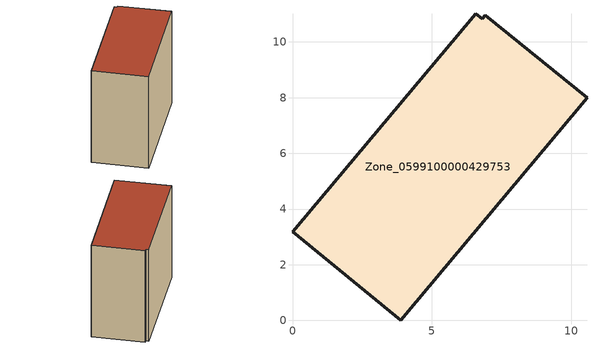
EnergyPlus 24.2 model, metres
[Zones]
Zone_0599100000429753
 floor ground (C_G): 0,3.18 6.59,11.02 6.81,10.84 6.92,10.96 10.57,7.99 3.88,0 z0
 wall outside (C_F): 0,3.18 3.88,0 10.57,7.99 6.92,10.96 6.81,10.84 6.59,11.02 0,3.18 z0:9.37
 roof outside (C_R): 6.59,11.02 0,3.18 3.88,0 10.57,7.99 6.92,10.96 6.81,10.84 z9.37
[BUILDING]
Pand.0599100000429753: North Axis=0; Terrain=City; Loads Convergence Tolerance Value=0.04; Temperature Convergence Tolerance Value=0.4; Solar Distribution=FullExterior; Maximum Number of Warmup Days=25; Minimum Number of Warmup Days=1
[Site:Location]
Rotterdam.The.Hague.AP_ZH_NLD Design_Conditions: Latitude=51.96; Longitude=4.45; Time Zone=1; Elevation=-4.5
[SITE:GROUNDTEMPERATURE:BUILDINGSURFACE]
18, 18, 18, 18, 18, 18, 18, 18, 18, 18, 18, 18
[MATERIAL] Thermal Absorptance=0.9; Solar Absorptance=0.7; Visible Absorptance=0.7
Name | Roughness | Thickness | Conductivity | Density | Specific Heat
G.TI.2006-2014 | MediumSmooth | 0.15 | 0.06 | 540 | 1210
F.TI.2006-2014 | Rough | 0.3 | 0.12 | 1920 | 840
R.TI.2006-2014 | MediumRough | 0.2 | 0.08 | 1500 | 1000
[CONSTRUCTION]
C_G: G.TI.2006-2014
C_F: F.TI.2006-2014
C_R: R.TI.2006-2014
[ZONE]
Zone_0599100000429753: Type=1; Multiplier=1; Ceiling Height=Autocalculate; Volume=Autocalculate; Floor Area=autocalculate; Part of Total Floor Area=Yes
[ZONEINFILTRATION:DESIGNFLOWRATE]
Infil_Zone_0599100000429753: Zone or ZoneList or Space or SpaceList=Zone_0599100000429753; Schedule=AlwaysOn; Design Flow Rate Calculation Method=Flow/Area; Flow Rate per Floor Area=0.0015; Constant Term Coefficient=1; Temperature Term Coefficient=0; Velocity Term Coefficient=0; Velocity Squared Term Coefficient=0
[HVACTEMPLATE:ZONE:IDEALLOADSAIRSYSTEM]
Zone_0599100000429753: Maximum Heating Supply Air Temperature=50; Minimum Cooling Supply Air Temperature=13; Maximum Heating Supply Air Humidity Ratio=0.0156; Minimum Cooling Supply Air Humidity Ratio=0.0077; Heating Limit=NoLimit; Cooling Limit=NoLimit; Dehumidification Control Type=ConstantSensibleHeatRatio; Cooling Sensible Heat Ratio=0.7; Dehumidification Setpoint=60; Humidification Control Type=None; Humidification Setpoint=30; Outdoor Air Method=None; Outdoor Air Flow Rate per Person=0.00944; Outdoor Air Flow Rate per Zone Floor Area=0; Outdoor Air Flow Rate per Zone=0; Demand Controlled Ventilation Type=None; Outdoor Air Economizer Type=NoEconomizer; Heat Recovery Type=None; Sensible Heat Recovery Effectiveness=0.7; Latent Heat Recovery Effectiveness=0.65
[ZONECONTROL:THERMOSTAT]
ThermostatControl_Zone_0599100000429753: Zone or ZoneList=Zone_0599100000429753; Control Type Schedule=DualSetpointControlType; Control 1=Thermostat_Zone_0599100000429753; Temperature Difference Between Cutout And Setpoint=0
[THERMOSTATSETPOINT:DUALSETPOINT]
Thermostat_Zone_0599100000429753: Heating Setpoint Temperature Schedule=HeatingSetpoint_Zone_0599100000429753; Cooling Setpoint Temperature Schedule=CoolingSetpoint_Zone_0599100000429753
[SCHEDULE:COMPACT]
HeatingSetpoint_Zone_0599100000429753: Through: 12/31, For: AllDays, Until: 24:00, 21
CoolingSetpoint_Zone_0599100000429753: Through: 12/31, For: AllDays, Until: 24:00, 24
DualSetpointControlType: Through: 12/31, For: AllDays, Until: 24:00, 4
AlwaysOn: Through: 12/31, For: AllDays, Until: 24:00, 1
